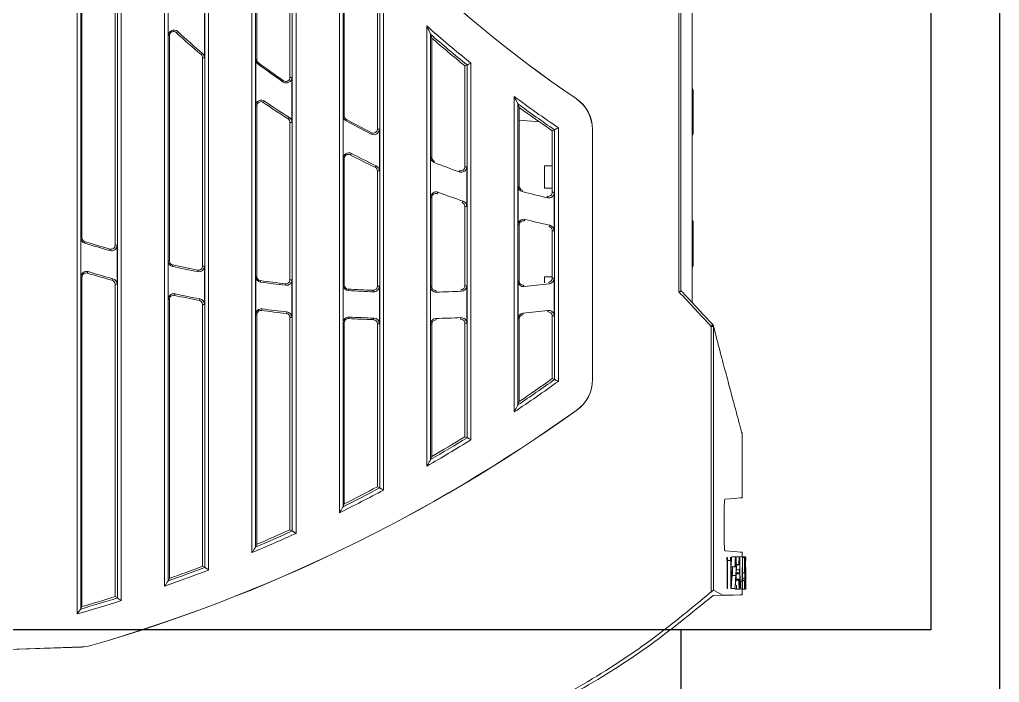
# Model space of a CAD drawing. Header units: millimetres. Extents: x -829 to 2887, y -460 to 1788.
# Drawn here: x 119.1 to 197.5, y 480.8 to 533.8 of the extents above; entities that cross this region are included whole.
import ezdxf

# ---------------------------------------------------------------- set-up
doc = ezdxf.new("R2010")
doc.units = ezdxf.units.MM
for name, color, linetype in [('Canaletas', 1, 'Continuous'), ('Inversor', 4, 'Continuous'), ('Trafo12V', 2, 'Continuous')]:
    doc.layers.add(name, color=color, linetype=linetype)

msp = doc.modelspace()

# ---------------------------------------------------------------- linework, layer by layer
at = {"layer": 'Canaletas'}
msp.add_line((197.502, 812.541), (197.502, 442.541), dxfattribs=at)
at = {"layer": 'Inversor', "linetype": 'Continuous', "lineweight": 15}
for p, q in [((123.684, 486.307), (123.684, 572.947)), ((123.976, 571.429), (123.976, 486.703)), ((126.91, 487.588), (126.91, 565.022)), ((127.215, 565.093), (127.215, 487.369)), ((130.682, 488.525), (130.682, 558.721)), ((130.974, 557.637), (130.974, 488.947)), ((138.074, 530.642), (138.074, 547.041)), ((172.902, 511.221), (172.902, 544.59)), ((140.723, 529.215), (140.723, 543.797)), ((140.905, 492.946), (140.905, 543.849)), ((141.211, 543.959), (141.211, 492.753)), ((124.078, 516.386), (124.078, 540.12)), ((144.678, 494.397), (144.678, 540.093)), ((144.97, 539.345), (144.97, 494.878)), ((145.072, 526.136), (145.072, 538.991)), ((126.727, 515.794), (126.727, 537.701)), ((130.988, 536.719), (130.988, 532.552)), ((147.903, 496.388), (147.903, 536.396)), ((148.209, 536.523), (148.209, 496.209)), ((147.721, 525.079), (147.721, 536.335)), ((133.882, 534.789), (133.882, 530.785)), ((151.675, 498.129), (151.675, 533.329)), ((131.076, 532.552), (130.988, 532.552)), ((131.076, 514.536), (131.076, 532.552)), ((131.621, 532.791), (131.738, 532.882)), ((151.967, 532.67), (151.967, 498.646)), ((152.07, 532.359), (151.967, 532.67)), ((152.07, 522.828), (152.07, 532.359)), ((133.725, 514.119), (133.725, 530.785)), ((137.986, 530.642), (137.986, 526.95)), ((138.074, 530.642), (137.986, 530.642)), ((138.205, 530.381), (138.166, 530.283)), ((154.719, 530.144), (154.901, 530.212)), ((154.719, 522.072), (154.719, 530.144)), ((154.901, 500.404), (154.901, 530.212)), ((155.207, 530.355), (155.207, 500.237)), ((140.215, 528.947), (140.18, 528.846)), ((140.723, 529.215), (140.88, 529.215)), ((140.88, 529.215), (140.88, 525.62)), ((173.002, 528.221), (172.902, 528.392)), ((173.002, 528.221), (173.002, 524.689)), ((138.584, 527.217), (138.688, 527.318)), ((158.673, 502.465), (158.673, 527.681)), ((158.965, 527.091), (158.965, 503.025)), ((159.067, 526.812), (158.965, 527.091)), ((163.617, 527.519), (163.624, 527.526)), ((138.074, 526.95), (137.986, 526.95)), ((138.074, 513.285), (138.074, 526.95)), ((159.067, 520.518), (159.067, 526.812)), ((140.573, 525.894), (140.673, 525.997)), ((140.723, 513.034), (140.723, 525.62)), ((140.723, 525.62), (140.88, 525.62)), ((144.984, 526.136), (144.984, 522.733)), ((145.072, 526.136), (144.984, 526.136)), ((145.24, 525.851), (145.215, 525.744)), ((159.067, 525.794), (160.698, 525.652)), ((147.25, 524.789), (147.229, 524.68)), ((147.721, 525.079), (147.878, 525.079)), ((147.878, 525.079), (147.878, 521.738)), ((161.717, 524.95), (161.899, 525.026)), ((161.717, 520.024), (161.717, 524.95)), ((161.899, 505.06), (161.899, 525.026)), ((162.204, 525.184), (162.204, 504.906)), ((173.002, 524.689), (172.902, 524.589)), ((173.002, 524.689), (172.902, 524.589)), ((173.002, 524.689), (173.002, 524.689)), ((145.546, 523.021), (145.637, 523.13)), ((145.072, 522.733), (144.984, 522.733)), ((145.072, 512.607), (145.072, 522.733)), ((151.982, 522.828), (151.982, 519.611)), ((152.07, 522.828), (151.982, 522.828)), ((152.274, 522.526), (152.264, 522.412)), ((147.536, 522.031), (147.623, 522.142)), ((147.721, 512.517), (147.721, 521.738)), ((147.721, 521.738), (147.878, 521.738)), ((154.284, 521.766), (154.278, 521.651)), ((154.719, 522.072), (154.876, 522.072)), ((154.876, 522.072), (154.876, 518.895)), ((161.717, 522.146), (161.102, 522.146)), ((152.509, 519.915), (152.587, 520.03)), ((158.979, 520.518), (158.979, 517.42)), ((159.067, 520.518), (158.979, 520.518)), ((159.309, 520.204), (159.312, 520.085)), ((161.102, 520.346), (161.717, 520.346)), ((161.717, 520.024), (161.874, 520.024)), ((161.874, 520.024), (161.874, 516.95)), ((152.07, 519.611), (151.982, 519.611)), ((152.07, 512.489), (152.07, 519.611)), ((154.498, 519.203), (154.572, 519.319)), ((161.319, 519.707), (161.326, 519.588)), ((154.719, 512.558), (154.719, 518.895)), ((154.719, 518.895), (154.876, 518.895)), ((159.472, 517.735), (159.536, 517.854)), ((173.002, 517.69), (172.902, 517.79)), ((173.002, 517.69), (173.002, 514.158)), ((159.067, 517.42), (158.979, 517.42)), ((159.067, 512.929), (159.067, 517.42)), ((161.461, 517.268), (161.522, 517.387)), ((161.717, 513.158), (161.717, 516.95)), ((161.717, 516.95), (161.874, 516.95)), ((123.99, 516.386), (123.99, 513.251)), ((124.078, 516.386), (123.99, 516.386)), ((124.307, 516.075), (124.306, 515.958)), ((126.314, 515.482), (126.315, 515.364)), ((126.727, 515.794), (126.884, 515.794)), ((126.884, 515.794), (126.884, 512.681)), ((130.988, 514.536), (130.988, 511.466)), ((131.076, 514.536), (130.988, 514.536)), ((124.496, 513.563), (124.565, 513.68)), ((131.331, 514.219), (131.339, 514.099)), ((133.338, 513.8), (133.348, 513.68)), ((133.725, 514.119), (133.882, 514.119)), ((133.882, 514.119), (133.882, 511.063)), ((173.002, 514.158), (172.902, 513.987)), ((124.078, 513.251), (123.99, 513.251)), ((124.078, 486.892), (124.078, 513.251)), ((126.488, 512.994), (126.555, 513.112)), ((137.986, 513.285), (137.986, 510.258)), ((138.074, 513.285), (137.986, 513.285)), ((138.355, 512.963), (138.372, 512.842)), ((140.723, 513.034), (140.88, 513.034)), ((140.88, 513.034), (140.88, 510.015)), ((158.979, 512.929), (158.979, 509.914)), ((159.067, 512.929), (158.979, 512.929)), ((161.717, 513.257), (161.102, 513.257)), ((161.717, 513.158), (161.874, 513.158)), ((161.874, 513.158), (161.874, 510.135)), ((126.727, 487.693), (126.727, 512.681)), ((126.727, 512.681), (126.884, 512.681)), ((140.361, 512.711), (140.382, 512.589)), ((144.984, 512.607), (144.984, 509.603)), ((145.072, 512.607), (144.984, 512.607)), ((145.378, 512.283), (145.406, 512.16)), ((147.385, 512.192), (147.415, 512.069)), ((147.721, 512.517), (147.878, 512.517)), ((147.878, 512.517), (147.878, 509.515)), ((151.982, 512.489), (151.982, 509.489)), ((152.07, 512.489), (151.982, 512.489)), ((152.402, 512.164), (152.439, 512.042)), ((154.409, 512.233), (154.449, 512.111)), ((154.719, 512.558), (154.876, 512.558)), ((154.876, 512.558), (154.876, 509.555)), ((159.426, 512.606), (159.473, 512.484)), ((161.432, 512.836), (161.482, 512.714)), ((131.076, 511.466), (130.988, 511.466)), ((131.076, 489.148), (131.076, 511.466)), ((131.469, 511.784), (131.529, 511.904)), ((133.461, 511.383), (133.518, 511.503)), ((133.725, 490.123), (133.725, 511.063)), ((133.725, 511.063), (133.882, 511.063)), ((138.441, 510.58), (138.492, 510.701)), ((161.352, 510.458), (161.372, 510.579)), ((138.074, 510.258), (137.986, 510.258)), ((138.074, 491.875), (138.074, 510.258)), ((140.434, 510.338), (140.482, 510.46)), ((140.723, 493.037), (140.723, 510.015)), ((140.723, 510.015), (140.88, 510.015)), ((145.414, 509.927), (145.456, 510.049)), ((147.407, 509.84), (147.445, 509.962)), ((152.387, 509.813), (152.419, 509.936)), ((154.38, 509.88), (154.409, 510.002)), ((159.067, 509.914), (158.979, 509.914)), ((159.067, 503.292), (159.067, 509.914)), ((159.36, 510.237), (159.383, 510.359)), ((161.717, 505.133), (161.717, 510.135)), ((161.717, 510.135), (161.874, 510.135)), ((145.072, 509.603), (144.984, 509.603)), ((145.072, 495.108), (145.072, 509.603)), ((147.721, 496.474), (147.721, 509.515)), ((147.721, 509.515), (147.878, 509.515)), ((152.07, 509.489), (151.982, 509.489)), ((152.07, 498.894), (152.07, 509.489)), ((154.719, 500.483), (154.719, 509.555)), ((154.719, 509.555), (154.876, 509.555)), ((174.436, 488.067), (174.436, 509.307)), ((174.572, 509.441), (174.614, 509.28)), ((174.63, 509.307), (174.63, 488.208)), ((161.717, 505.133), (161.899, 505.06)), ((159.067, 503.292), (158.965, 503.025)), ((154.719, 500.483), (154.901, 500.404)), ((176.902, 495.603), (176.902, 500.819)), ((152.07, 498.894), (151.967, 498.646)), ((147.721, 496.474), (147.903, 496.388)), ((145.072, 495.108), (144.97, 494.878)), ((175.486, 494.974), (175.486, 491.874)), ((140.723, 493.037), (140.905, 492.946)), ((138.074, 491.875), (137.972, 491.66)), ((176.902, 490.887), (176.902, 491.246)), ((133.725, 490.123), (133.907, 490.025)), ((175.978, 490.57), (176.012, 490.57)), ((176.398, 490.887), (176.098, 490.887)), ((176.45, 490.153), (176.357, 490.153)), ((176.697, 490.887), (176.398, 490.887)), ((177.107, 490.824), (176.952, 490.824)), ((177.13, 490.824), (177.107, 490.824)), ((176.689, 489.842), (176.445, 489.842)), ((176.689, 489.842), (176.689, 489.589)), ((177.115, 489.969), (177.108, 489.969)), ((177.19, 489.526), (177.13, 489.526)), ((131.076, 489.148), (130.974, 488.947)), ((176.431, 489.019), (176.431, 489.067)), ((176.743, 489.088), (176.443, 489.088)), ((177.127, 489.17), (176.963, 489.17)), ((174.593, 487.788), (175.364, 487.804)), ((175.364, 487.804), (174.63, 488.208)), ((176.332, 488.354), (176.032, 488.354)), ((176.696, 488.291), (176.396, 488.291)), ((177.113, 488.291), (176.813, 488.291)), ((176.902, 487.836), (176.902, 488.291)), ((126.727, 487.693), (126.91, 487.588)), ((124.078, 486.892), (123.976, 486.703)), ((124.057, 483.662), (98.726, 482.777)), ((124.054, 483.67), (98.989, 482.795))]:
    msp.add_line(p, q, dxfattribs=at)
at = {"layer": 'Inversor', "linetype": 'Continuous', "lineweight": 0}
for p, q in [((133.907, 490.025), (133.907, 553.052)), ((134.213, 553.143), (134.213, 489.82)), ((137.68, 491.21), (137.68, 548.331)), ((137.972, 547.454), (137.972, 491.66)), ((171.856, 512.058), (171.856, 543.754)), ((172.002, 512.116), (172.002, 543.696)), ((133.61, 531.033), (133.724, 531.126)), ((133.725, 530.785), (133.882, 530.785)), ((164.929, 525.043), (164.929, 505.043)), ((164.929, 525.043), (164.94, 525.043)), ((164.94, 525.043), (164.94, 505.043)), ((161.102, 521.245), (161.102, 522.146)), ((161.102, 521.245), (161.102, 520.346)), ((161.102, 512.795), (161.102, 513.257)), ((174.436, 509.307), (174.63, 509.307)), ((163.678, 502.61), (163.686, 502.603)), ((175.978, 490.57), (175.678, 490.57)), ((175.691, 490.824), (175.731, 490.824)), ((175.712, 488.354), (175.712, 490.57)), ((175.731, 490.824), (175.731, 488.354)), ((176.031, 490.824), (175.991, 490.824)), ((176.012, 490.57), (176.012, 488.354)), ((176.031, 488.354), (176.031, 490.824)), ((176.724, 490.246), (176.424, 490.246)), ((176.654, 490.254), (176.449, 490.254)), ((176.654, 490.254), (176.667, 490.254)), ((176.95, 490.887), (176.697, 490.887)), ((176.943, 490.25), (176.943, 489.177)), ((176.952, 490.887), (176.95, 490.887)), ((176.952, 489.177), (176.952, 490.887)), ((177.193, 490.887), (176.952, 490.887)), ((177.111, 490.57), (177.13, 490.57)), ((177.13, 490.57), (177.13, 490.824)), ((177.193, 490.824), (177.199, 490.824)), ((177.199, 490.57), (177.193, 490.57)), ((177.199, 490.824), (177.199, 490.57)), ((176.339, 490.064), (176.039, 490.064)), ((176.402, 489.376), (176.102, 489.376)), ((176.13, 489.882), (176.13, 489.518)), ((176.146, 489.851), (176.146, 490.064)), ((176.339, 490.064), (176.356, 490.064)), ((176.426, 489.324), (176.427, 489.453)), ((176.689, 489.589), (176.435, 489.589)), ((176.735, 489.527), (176.435, 489.527)), ((176.943, 489.589), (176.924, 489.589)), ((177.101, 489.589), (176.952, 489.589)), ((177.186, 489.76), (177.127, 489.76)), ((177.189, 489.755), (177.127, 489.755)), ((177.191, 489.779), (177.189, 489.779)), ((176.649, 489.019), (176.399, 489.019)), ((176.731, 489.067), (176.431, 489.067)), ((176.452, 488.354), (176.452, 488.608)), ((176.662, 489.019), (176.649, 489.019)), ((176.893, 488.924), (176.742, 488.924)), ((176.893, 488.924), (176.943, 488.924)), ((176.943, 489.177), (176.912, 489.177)), ((176.943, 488.924), (176.943, 488.354)), ((176.963, 489.177), (176.952, 489.177)), ((176.952, 488.354), (176.952, 488.924)), ((176.952, 488.924), (176.963, 488.924)), ((176.963, 488.924), (176.963, 489.177)), ((177.094, 488.987), (176.963, 488.987)), ((177.1, 488.987), (177.094, 488.987)), ((177.195, 489.034), (177.186, 489.034)), ((175.731, 488.354), (175.712, 488.354)), ((176.012, 488.354), (176.031, 488.354)), ((176.943, 488.354), (176.952, 488.354)), ((177.19, 488.291), (177.113, 488.291)), ((177.198, 488.291), (177.19, 488.291)), ((124.054, 483.67), (124.057, 483.662)), ((124.777, 483.785), (124.782, 483.777))]:
    msp.add_line(p, q, dxfattribs=at)
at = {"layer": 'Inversor', "linetype": 'Continuous', "lineweight": 0, "flags": 128}
msp.add_lwpolyline([(174.572, 509.441), (174.577, 509.444), (174.574, 509.44), (174.564, 509.43), (174.547, 509.413), (174.525, 509.392), (174.498, 509.366), (174.468, 509.337), (174.436, 509.307)], dxfattribs=at)
at = {"layer": 'Inversor', "linetype": 'Continuous', "lineweight": 15, "flags": 128}
for points in [[(176.902, 495.603), (176.75, 495.59), (176.293, 495.55), (175.533, 495.483)], [(175.533, 491.365), (176.293, 491.299), (176.75, 491.259), (176.902, 491.246)], [(175.364, 487.804), (176.218, 487.822), (176.731, 487.832), (176.902, 487.836)]]:
    msp.add_lwpolyline(points, dxfattribs=at)
at = {"layer": 'Inversor', "linetype": 'Continuous', "lineweight": 15}
for centre, radius, start, end in [((220.89, 611.931), 102.008, 193.92374, 235.84325), ((220.893, 611.931), 102, 193.92375, 235.84328), ((220.864, 611.9), 104.693, 228.63325, 231.16005), ((131.435, 532.553), 0.447, 47.34237, 180.019), ((131.401, 532.553), 0.325, 47.34096, 180.01833), ((175.193, 580.075), 64.298, 227.33967, 229.70589), ((175.215, 580.061), 64.157, 227.33919, 229.70611), ((220.865, 611.91), 105.004, 228.99366, 231.08229), ((220.832, 611.917), 105.156, 229.16337, 231.04491), ((138.433, 530.642), 0.447, 179.99507, 233.34411), ((138.399, 530.642), 0.325, 179.99142, 233.34803), ((175.165, 579.997), 61.971, 233.3424, 235.63006), ((175.175, 580.06), 61.925, 233.34403, 235.62885), ((140.433, 529.215), 0.447, 235.63856, 0.01218), ((140.398, 529.215), 0.325, 235.63428, 0.01231), ((138.433, 526.95), 0.447, 55.30066, 180.02055), ((138.399, 526.95), 0.325, 55.303, 180.01873), ((175.165, 580.045), 64.257, 235.29912, 237.42976), ((175.239, 580.105), 64.207, 235.30062, 237.42887), ((220.838, 611.861), 104.646, 233.55504, 235.92305), ((220.876, 611.925), 105.023, 233.87864, 235.83599), ((161.937, 525.043), 2.991, 359.99677, 55.84232), ((161.94, 525.043), 3, 359.99652, 55.84175), ((220.771, 611.831), 105.051, 234.0296, 235.79547), ((140.398, 525.62), 0.325, 359.9948, 57.43469), ((140.432, 525.62), 0.448, 359.99791, 57.42709), ((145.431, 526.136), 0.448, 180.00191, 241.08486), ((145.397, 526.136), 0.325, 179.99324, 241.09403), ((175.226, 580.102), 62.092, 241.09649, 243.19845), ((175.129, 579.983), 61.836, 241.09435, 243.20085), ((147.43, 525.079), 0.447, 243.20679, 0.01643), ((147.396, 525.079), 0.325, 243.2009, 0.02178), ((145.431, 522.733), 0.447, 62.55959, 180.01354), ((145.397, 522.733), 0.325, 62.56566, 180.01249), ((175.212, 580.074), 64.166, 242.55459, 244.53498), ((175.154, 580.026), 64.235, 242.55354, 244.53562), ((152.429, 522.828), 0.448, 179.99935, 248.29132), ((152.395, 522.828), 0.325, 180.00368, 248.28749), ((175.205, 580.073), 62.057, 248.30448, 250.29232), ((147.396, 521.738), 0.325, 359.98724, 64.53777), ((147.43, 521.738), 0.447, 359.9928, 64.53464), ((154.428, 522.072), 0.447, 250.3013, 0.01388), ((154.394, 522.072), 0.325, 250.29745, 0.01513), ((152.429, 519.611), 0.447, 69.36878, 180.01301), ((152.394, 519.611), 0.325, 69.36708, 180.01231), ((175.172, 579.982), 64.065, 249.35727, 251.24347), ((159.427, 520.518), 0.448, 180.0003, 255.15596), ((159.392, 520.518), 0.325, 179.99599, 255.15485), ((175.193, 580.051), 62.033, 255.167, 257.08313), ((161.392, 520.024), 0.325, 257.08885, 0.01463), ((161.426, 520.024), 0.447, 257.09616, 0.01008), ((154.394, 518.895), 0.325, 359.99635, 71.23735), ((154.428, 518.895), 0.447, 359.99491, 71.2381), ((159.427, 517.42), 0.447, 75.88125, 180.01004), ((159.392, 517.42), 0.325, 75.88011, 180.01711), ((175.208, 580.115), 64.204, 255.87156, 257.69179), ((161.392, 516.95), 0.325, 359.99128, 77.68285), ((161.426, 516.95), 0.447, 359.98963, 77.68725), ((124.438, 516.386), 0.448, 179.99861, 252.82974), ((124.403, 516.386), 0.325, 179.99139, 252.83506), ((150.3, 600.225), 88.073, 252.83477, 254.19626), ((150.421, 600.518), 88.501, 252.83697, 254.19377), ((126.402, 515.794), 0.325, 254.1979, 0.01495), ((126.437, 515.794), 0.447, 254.20267, 0.01373), ((131.435, 514.536), 0.447, 179.99126, 257.54533), ((131.401, 514.536), 0.325, 179.99375, 257.54205), ((124.438, 513.251), 0.447, 73.43085, 180.00997), ((150.424, 600.524), 90.612, 253.41871, 254.72701), ((150.386, 600.524), 88.384, 257.54956, 258.87852), ((150.42, 600.516), 88.498, 257.54902, 258.8781), ((133.4, 514.119), 0.325, 258.88811, 0.01479), ((133.435, 514.119), 0.447, 258.88952, 0.01299), ((124.403, 513.251), 0.325, 73.42616, 180.01605), ((150.407, 600.587), 90.8, 253.41893, 254.72628), ((126.402, 512.681), 0.325, 359.98356, 74.72764), ((126.437, 512.681), 0.447, 359.99105, 74.72212), ((138.433, 513.285), 0.447, 179.98556, 262.17873), ((138.399, 513.285), 0.325, 179.9928, 262.16622), ((150.409, 600.741), 88.602, 262.1808, 263.48875), ((140.398, 513.034), 0.325, 263.50159, 0.00118), ((140.433, 513.034), 0.447, 263.5056, 0.00233), ((159.427, 512.929), 0.447, 179.98795, 275.87371), ((159.392, 512.929), 0.325, 179.98663, 275.87113), ((161.392, 513.158), 0.325, 277.19584, 0.01079), ((161.426, 513.158), 0.447, 277.19303, 0.01283), ((150.424, 600.578), 88.56, 262.17849, 263.48887), ((145.431, 512.607), 0.448, 179.99862, 266.7399), ((145.397, 512.607), 0.325, 179.98235, 266.75501), ((150.378, 600.494), 88.353, 266.75606, 268.05881), ((150.417, 600.612), 88.593, 266.75711, 268.05812), ((147.396, 512.517), 0.325, 268.06822, 0.01443), ((147.43, 512.517), 0.447, 268.07216, 0.00984), ((152.429, 512.489), 0.447, 179.98947, 271.30481), ((152.395, 512.489), 0.325, 179.99215, 271.30141), ((150.415, 600.38), 88.361, 271.31267, 272.61653), ((154.394, 512.558), 0.325, 272.63155, 0.00413), ((154.428, 512.558), 0.447, 272.62368, 0.00951), ((150.409, 600.505), 88.486, 275.87905, 277.18878), ((131.435, 511.466), 0.447, 77.97751, 180.00921), ((131.401, 511.466), 0.325, 77.97423, 180.01051), ((150.412, 600.657), 90.87, 257.96762, 259.24906), ((150.373, 600.294), 90.377, 257.96488, 259.25158), ((133.4, 511.064), 0.325, 359.98898, 79.24771), ((133.435, 511.063), 0.448, 359.99615, 79.23731), ((138.433, 510.258), 0.447, 82.44703, 180.00978), ((138.399, 510.258), 0.325, 82.45107, 180.00555), ((150.359, 600.329), 90.537, 262.43591, 263.706), ((150.415, 600.502), 90.589, 262.43719, 263.70484), ((150.422, 600.391), 90.477, 275.68376, 276.95141), ((161.426, 510.135), 0.447, 359.98745, 96.94486), ((140.398, 510.015), 0.325, 359.99855, 83.69491), ((140.433, 510.015), 0.447, 359.9945, 83.69722), ((145.431, 509.603), 0.447, 86.87098, 180.00721), ((145.397, 509.603), 0.325, 86.86567, 180.01286), ((150.37, 600.355), 90.563, 266.86292, 268.12457), ((150.414, 600.524), 90.61, 266.86329, 268.1226), ((147.396, 509.515), 0.325, 359.99418, 88.10905), ((147.43, 509.515), 0.447, 359.99192, 88.11431), ((152.429, 509.489), 0.447, 91.28369, 180.00536), ((152.395, 509.489), 0.325, 91.28007, 180.00587), ((150.409, 600.58), 90.666, 271.27046, 272.52847), ((154.394, 509.555), 0.325, 359.99109, 92.51841), ((154.428, 509.555), 0.447, 359.98842, 92.52528), ((159.427, 509.914), 0.448, 95.69831, 180.001), ((159.392, 509.914), 0.325, 95.68217, 180.01638), ((161.392, 510.135), 0.325, 359.98829, 96.93931), ((89.46, 606.333), 124.514, 303.93242, 305.57554), ((89.514, 606.198), 124.207, 304.05446, 305.54272), ((89.482, 606.31), 124.785, 303.67511, 305.64642), ((89.51, 606.268), 127.459, 286.06287, 305.58393), ((89.513, 606.268), 127.468, 286.06285, 305.58395), ((89.559, 606.178), 124.33, 300.1298, 301.70574), ((89.449, 606.295), 124.323, 300.24457, 301.66834), ((89.5, 606.285), 124.754, 299.89299, 301.78189), ((89.474, 606.325), 124.5, 296.47105, 297.98947), ((89.526, 606.146), 124.155, 296.5761, 297.9515), ((89.562, 606.167), 124.621, 296.24853, 298.07335), ((89.51, 606.272), 124.738, 292.71651, 294.48663), ((89.488, 606.305), 124.475, 292.92365, 294.39799), ((89.539, 606.096), 124.105, 293.02151, 294.35716), ((89.491, 606.199), 124.218, 289.55878, 290.86095), ((89.479, 606.354), 124.825, 289.27367, 291.00013), ((89.501, 606.277), 124.445, 289.46703, 290.90617), ((89.519, 606.242), 124.706, 285.90025, 287.59457), ((89.486, 606.329), 124.499, 286.08304, 287.49329), ((89.492, 606.174), 124.195, 286.16967, 287.44642)]:
    msp.add_arc(centre, radius, start, end, dxfattribs=at)
at = {"layer": 'Inversor', "linetype": 'Continuous', "lineweight": 0}
for centre, radius, start, end in [((133.4, 530.785), 0.325, 359.99437, 49.70868), ((133.435, 530.785), 0.448, 0.00249, 49.7006), ((174.465, 509.315), 0.165, 356.94354, 49.29961), ((161.937, 505.043), 2.992, 305.58761, 0.00263), ((161.94, 505.043), 3, 305.58696, 0.00312), ((123.95, 486.661), 2.992, 272.00642, 286.05599), ((123.952, 486.659), 3, 272.00222, 286.05888)]:
    msp.add_arc(centre, radius, start, end, dxfattribs=at)
for centre, major_axis, ratio, start_param, end_param in [((-140.965, 539.255), (0, 555.454), 0.572266, 4.624628, 4.625085), ((-140.665, 539.255), (0, 555.454), 0.572266, 4.624628, 4.625085), ((-140.665, 508.932), (0, 463.129), 0.686347, 4.669722, 4.672039), ((-140.665, 488.997), (317.867, 0), 0.785507, 0.007034, 0.00757), ((-140.665, 489.162), (317.867, 0), 0.550388, 6.278206, 6.278808)]:
    msp.add_ellipse(centre, major_axis=major_axis, ratio=ratio, start_param=start_param, end_param=end_param, dxfattribs=at)
at = {"layer": 'Inversor', "linetype": 'Continuous', "lineweight": 15}
for centre, major_axis, ratio, start_param, end_param in [((-140.665, 509.301), (0, 462.861), 0.686744, 4.668351, 4.672595), ((-140.665, 528.638), (0, 1549.602), 0.205128, 4.687187, 4.687984), ((-140.665, 527.587), (0, 1551.522), 0.204874, 4.68811, 4.688529), ((-140.665, 494.566), (0, 485.974), 0.654083, 4.7025, 4.704819), ((-140.665, 494.172), (0, 486.079), 0.653941, 4.703303, 4.705355), ((-140.665, 485.682), (0, 620.074), 0.512628, 4.716766, 4.720064), ((-140.965, 513.423), (0, 339.211), 0.937076, 4.638418, 4.641438), ((-140.665, 513.423), (0, 339.211), 0.937076, 4.638418, 4.641438), ((-140.665, 513.115), (0, 339.245), 0.936984, 4.640086, 4.642034)]:
    msp.add_ellipse(centre, major_axis=major_axis, ratio=ratio, start_param=start_param, end_param=end_param, dxfattribs=at)
for points, knots in [([(151.675, 533.329), (151.676, 533.327), (151.704, 533.266), (151.777, 533.104), (151.868, 532.9), (151.934, 532.751), (151.96, 532.689), (151.965, 532.676), (151.967, 532.67)], [0, 0, 0, 0, 0.004943, 0.249688, 0.65579, 0.837211, 0.932548, 1, 1, 1, 1]), ([(154.901, 530.212), (154.908, 530.214), (154.921, 530.22), (154.975, 530.245), (155.05, 530.28), (155.13, 530.318), (155.184, 530.344), (155.205, 530.354), (155.207, 530.355)], [0, 0, 0, 0, 0.202367, 0.404345, 0.616488, 0.849321, 0.991616, 1, 1, 1, 1]), ([(158.673, 527.681), (158.674, 527.68), (158.7, 527.627), (158.772, 527.486), (158.862, 527.304), (158.929, 527.169), (158.958, 527.109), (158.963, 527.096), (158.965, 527.091)], [0, 0, 0, 0, 0.005114, 0.234034, 0.628715, 0.818917, 0.923994, 1, 1, 1, 1]), ([(161.899, 525.026), (161.905, 525.029), (161.918, 525.035), (161.971, 525.062), (162.044, 525.1), (162.125, 525.142), (162.181, 525.172), (162.203, 525.184), (162.204, 525.184)], [0, 0, 0, 0, 0.197682, 0.39491, 0.603873, 0.837169, 0.991969, 1, 1, 1, 1]), ([(172.002, 512.182), (172.431, 511.723), (173.288, 510.809), (174.145, 509.895), (174.572, 509.441)], [0, 0, 0, 0, 0.501883, 1, 1, 1, 1]), ([(174.436, 509.307), (174.009, 509.762), (173.148, 510.678), (172.289, 511.596), (171.856, 512.058)], [0, 0, 0, 0, 0.496416, 1, 1, 1, 1]), ([(176.883, 500.819), (176.884, 500.813), (176.889, 500.796), (176.715, 501.436), (176.411, 502.552), (176.033, 503.958), (175.633, 505.46), (175.169, 507.218), (174.81, 508.609), (174.63, 509.307)], [0, 0, 0, 0, 0.109125, 0.294097, 0.48044, 0.609545, 0.739083, 0.869054, 1, 1, 1, 1]), ([(161.899, 505.06), (161.905, 505.057), (161.918, 505.051), (161.972, 505.025), (162.045, 504.988), (162.126, 504.947), (162.181, 504.918), (162.203, 504.907), (162.204, 504.906)], [0, 0, 0, 0, 0.199144, 0.397915, 0.607958, 0.841187, 0.991855, 1, 1, 1, 1]), ([(158.673, 502.465), (158.674, 502.466), (158.699, 502.514), (158.77, 502.646), (158.86, 502.817), (158.928, 502.948), (158.957, 503.007), (158.963, 503.019), (158.965, 503.025)], [0, 0, 0, 0, 0.005215, 0.223109, 0.61447, 0.809678, 0.919741, 1, 1, 1, 1]), ([(154.901, 500.404), (154.907, 500.4), (154.92, 500.394), (154.972, 500.366), (155.045, 500.327), (155.126, 500.282), (155.182, 500.251), (155.206, 500.238), (155.207, 500.237)], [0, 0, 0, 0, 0.195179, 0.389949, 0.597184, 0.830775, 0.992155, 1, 1, 1, 1]), ([(151.675, 498.129), (151.676, 498.13), (151.7, 498.172), (151.77, 498.292), (151.859, 498.45), (151.928, 498.572), (151.959, 498.629), (151.965, 498.641), (151.967, 498.646)], [0, 0, 0, 0, 0.005317, 0.210973, 0.593925, 0.795293, 0.912887, 1, 1, 1, 1]), ([(147.903, 496.388), (147.909, 496.385), (147.922, 496.378), (147.973, 496.349), (148.044, 496.307), (148.126, 496.259), (148.183, 496.224), (148.208, 496.209), (148.209, 496.209)], [0, 0, 0, 0, 0.191198, 0.381804, 0.586214, 0.819991, 0.992395, 1, 1, 1, 1]), ([(144.678, 494.397), (144.678, 494.398), (144.702, 494.436), (144.769, 494.545), (144.859, 494.69), (144.928, 494.806), (144.961, 494.862), (144.967, 494.873), (144.97, 494.878)], [0, 0, 0, 0, 0.005453, 0.199603, 0.574553, 0.781436, 0.906207, 1, 1, 1, 1]), ([(175.533, 495.483), (175.528, 495.477), (175.517, 495.465), (175.503, 495.375), (175.492, 495.245), (175.487, 495.102), (175.486, 495.01), (175.486, 494.974)], [0, 0, 0, 0, 0.2167925, 0.4337865, 0.6503452, 0.8660329, 1, 1, 1, 1]), ([(140.905, 492.946), (140.911, 492.942), (140.924, 492.935), (140.974, 492.904), (141.044, 492.86), (141.125, 492.808), (141.184, 492.771), (141.21, 492.754), (141.211, 492.753)], [0, 0, 0, 0, 0.187121, 0.373613, 0.57505, 0.808897, 0.992593, 1, 1, 1, 1]), ([(175.486, 491.874), (175.487, 491.817), (175.488, 491.703), (175.496, 491.551), (175.508, 491.436), (175.521, 491.375), (175.53, 491.368), (175.533, 491.365)], [0, 0, 0, 0, 0.214323, 0.428903, 0.643957, 0.85993, 1, 1, 1, 1]), ([(176.039, 490.064), (176.04, 490.173), (176.042, 490.373), (176.054, 490.626), (176.069, 490.803), (176.085, 490.88), (176.095, 490.885), (176.098, 490.887)], [0, 0, 0, 0, 0.2538744, 0.4673054, 0.6805659, 0.8931123, 1, 1, 1, 1]), ([(176.398, 490.887), (176.391, 490.879), (176.378, 490.863), (176.36, 490.716), (176.347, 490.508), (176.341, 490.281), (176.34, 490.127), (176.339, 490.064)], [0, 0, 0, 0, 0.219926, 0.441897, 0.637299, 0.852131, 1, 1, 1, 1]), ([(176.356, 490.064), (176.357, 490.16), (176.359, 490.317), (176.368, 490.494), (176.379, 490.594), (176.389, 490.63), (176.395, 490.633), (176.397, 490.634)], [0, 0, 0, 0, 0.320994, 0.522019, 0.72347, 0.916229, 1, 1, 1, 1]), ([(176.45, 490.153), (176.45, 490.24), (176.448, 490.416), (176.439, 490.64), (176.426, 490.806), (176.411, 490.879), (176.401, 490.885), (176.398, 490.887)], [0, 0, 0, 0, 0.223223, 0.448202, 0.658167, 0.867193, 1, 1, 1, 1]), ([(176.415, 489.267), (176.419, 489.331), (176.428, 489.459), (176.439, 489.663), (176.449, 489.893), (176.45, 490.067), (176.45, 490.153)], [0, 0, 0, 0, 0.2513342, 0.5028604, 0.7561686, 1, 1, 1, 1]), ([(176.697, 490.887), (176.692, 490.88), (176.682, 490.864), (176.669, 490.73), (176.659, 490.523), (176.656, 490.35), (176.654, 490.254)], [0, 0, 0, 0, 0.244571, 0.491062, 0.716485, 1, 1, 1, 1]), ([(176.667, 490.254), (176.669, 490.306), (176.671, 490.411), (176.678, 490.548), (176.687, 490.623), (176.694, 490.631), (176.697, 490.634)], [0, 0, 0, 0, 0.252631, 0.5070953, 0.779329, 1, 1, 1, 1]), ([(176.724, 490.246), (176.724, 490.212), (176.724, 490.177), (176.723, 490.111), (176.722, 490.081), (176.718, 489.998), (176.715, 489.957), (176.708, 489.897), (176.704, 489.876), (176.697, 489.848), (176.693, 489.844), (176.689, 489.842)], [0, 0, 0, 0, 0.125, 0.125, 0.25, 0.25, 0.5, 0.5, 0.75, 0.75, 1, 1, 1, 1]), ([(176.736, 490.245), (176.736, 490.318), (176.735, 490.463), (176.728, 490.652), (176.719, 490.79), (176.708, 490.873), (176.7, 490.883), (176.697, 490.887)], [0, 0, 0, 0, 0.202744, 0.406057, 0.609985, 0.819351, 1, 1, 1, 1]), ([(176.721, 489.737), (176.723, 489.767), (176.728, 489.836), (176.734, 489.988), (176.736, 490.138), (176.736, 490.224), (176.736, 490.245)], [0, 0, 0, 0, 0.252338, 0.577406, 0.895748, 1, 1, 1, 1]), ([(176.148, 490.017), (176.148, 489.968), (176.147, 489.823), (176.136, 489.608), (176.127, 489.457), (176.122, 489.376)], [0, 0, 0, 0, 0.193612, 0.569627, 1, 1, 1, 1]), ([(176.435, 489.527), (176.436, 489.494), (176.44, 489.397), (176.443, 489.245), (176.443, 489.127), (176.443, 489.088)], [0, 0, 0, 0, 0.251611, 0.747177, 1, 1, 1, 1]), ([(176.743, 489.088), (176.743, 489.127), (176.743, 489.206), (176.741, 489.36), (176.738, 489.46), (176.735, 489.527)], [0, 0, 0, 0, 0.251318, 0.503187, 1, 1, 1, 1]), ([(177.115, 489.969), (177.114, 489.968), (177.113, 489.967), (177.111, 489.953), (177.109, 489.934), (177.108, 489.921)], [0, 0, 0, 0, 0.25044, 0.501075, 1, 1, 1, 1]), ([(177.114, 489.716), (177.116, 489.708), (177.12, 489.695), (177.124, 489.58), (177.126, 489.442), (177.127, 489.296), (177.127, 489.205), (177.127, 489.17)], [0, 0, 0, 0, 0.3072, 0.502442, 0.697705, 0.887169, 1, 1, 1, 1]), ([(177.132, 489.161), (177.132, 489.267), (177.132, 489.458), (177.129, 489.702), (177.124, 489.874), (177.12, 489.959), (177.116, 489.966), (177.115, 489.969)], [0, 0, 0, 0, 0.250907, 0.454492, 0.658053, 0.862826, 1, 1, 1, 1]), ([(177.186, 489.034), (177.186, 489.067), (177.186, 489.101), (177.186, 489.166), (177.186, 489.198), (177.186, 489.29), (177.187, 489.345), (177.188, 489.436), (177.188, 489.472), (177.189, 489.516), (177.19, 489.524), (177.19, 489.526)], [0, 0, 0, 0, 0.125, 0.125, 0.25, 0.25, 0.5, 0.5, 0.75, 0.75, 1, 1, 1, 1]), ([(177.19, 489.526), (177.191, 489.519), (177.192, 489.506), (177.194, 489.391), (177.194, 489.239), (177.195, 489.109), (177.195, 489.044), (177.195, 489.034)], [0, 0, 0, 0, 0.263053, 0.528957, 0.761278, 0.963139, 1, 1, 1, 1]), ([(177.196, 489.047), (177.196, 489.136), (177.196, 489.314), (177.195, 489.537), (177.194, 489.698), (177.192, 489.771), (177.191, 489.777), (177.191, 489.779)], [0, 0, 0, 0, 0.229673, 0.461459, 0.665841, 0.882918, 1, 1, 1, 1]), ([(130.682, 488.525), (130.682, 488.526), (130.702, 488.554), (130.766, 488.644), (130.854, 488.769), (130.926, 488.873), (130.963, 488.928), (130.97, 488.94), (130.974, 488.947)], [0, 0, 0, 0, 0.0057055, 0.164032, 0.5295378, 0.7500565, 0.8743047, 1, 1, 1, 1]), ([(176.649, 489.019), (176.651, 488.888), (176.654, 488.675), (176.666, 488.447), (176.679, 488.325), (176.689, 488.294), (176.695, 488.291), (176.696, 488.291)], [0, 0, 0, 0, 0.331837, 0.538661, 0.745648, 0.951471, 1, 1, 1, 1]), ([(176.696, 488.291), (176.702, 488.301), (176.714, 488.319), (176.728, 488.468), (176.738, 488.677), (176.743, 488.895), (176.743, 489.035), (176.743, 489.088)], [0, 0, 0, 0, 0.255909, 0.465916, 0.676765, 0.878652, 1, 1, 1, 1]), ([(176.731, 489.067), (176.731, 489.012), (176.73, 488.903), (176.725, 488.75), (176.717, 488.625), (176.707, 488.553), (176.7, 488.547), (176.696, 488.544)], [0, 0, 0, 0, 0.178091, 0.356947, 0.579371, 0.800765, 1, 1, 1, 1]), ([(176.813, 488.291), (176.811, 488.298), (176.807, 488.312), (176.801, 488.45), (176.797, 488.645), (176.795, 488.81), (176.795, 488.906), (176.795, 488.916)], [0, 0, 0, 0, 0.248801, 0.499789, 0.722622, 0.970629, 1, 1, 1, 1]), ([(177.094, 488.987), (177.095, 488.887), (177.096, 488.686), (177.101, 488.453), (177.107, 488.311), (177.111, 488.297), (177.113, 488.291)], [0, 0, 0, 0, 0.271169, 0.545147, 0.778269, 1, 1, 1, 1]), ([(177.113, 488.544), (177.112, 488.551), (177.109, 488.563), (177.105, 488.653), (177.102, 488.778), (177.1, 488.895), (177.1, 488.967), (177.1, 488.987)], [0, 0, 0, 0, 0.253899, 0.508751, 0.712349, 0.91562, 1, 1, 1, 1]), ([(177.127, 489.17), (177.127, 489.096), (177.127, 488.945), (177.124, 488.757), (177.121, 488.617), (177.117, 488.551), (177.114, 488.546), (177.113, 488.544)], [0, 0, 0, 0, 0.226137, 0.454571, 0.654707, 0.885962, 1, 1, 1, 1]), ([(177.113, 488.291), (177.115, 488.299), (177.12, 488.315), (177.126, 488.459), (177.129, 488.665), (177.132, 488.908), (177.132, 489.079), (177.132, 489.161)], [0, 0, 0, 0, 0.23182, 0.428455, 0.625416, 0.820072, 1, 1, 1, 1]), ([(177.19, 488.291), (177.191, 488.301), (177.193, 488.322), (177.195, 488.478), (177.196, 488.695), (177.196, 488.896), (177.196, 489.012), (177.196, 489.047)], [0, 0, 0, 0, 0.24378, 0.489201, 0.709351, 0.911207, 1, 1, 1, 1]), ([(141.714, 472.47), (143.538, 472.836), (147.199, 473.57), (152.598, 475.247), (157.909, 477.359), (163.409, 480.134), (169.024, 483.611), (172.625, 486.576), (174.436, 488.067)], [0, 0, 0, 0, 0.152069, 0.305152, 0.461481, 0.618953, 0.808417, 1, 1, 1, 1]), ([(142.301, 472.47), (144.118, 472.836), (147.765, 473.57), (153.142, 475.247), (158.432, 477.357), (163.853, 480.1), (169.335, 483.495), (172.834, 486.352), (174.593, 487.788)], [0, 0, 0, 0, 0.153706, 0.308442, 0.466472, 0.625659, 0.81185, 1, 1, 1, 1]), ([(174.63, 488.208), (174.626, 488.208), (174.619, 488.207), (174.59, 488.19), (174.544, 488.157), (174.489, 488.113), (174.451, 488.08), (174.436, 488.067)], [0, 0, 0, 0, 0.16332, 0.326233, 0.538031, 0.818354, 1, 1, 1, 1]), ([(176.396, 488.291), (176.39, 488.292), (176.384, 488.293), (176.378, 488.349), (176.377, 488.354)], [0, 0, 0, 0, 0.902077, 1, 1, 1, 1]), ([(126.91, 487.588), (126.916, 487.584), (126.927, 487.577), (126.975, 487.543), (127.042, 487.495), (127.125, 487.435), (127.185, 487.391), (127.214, 487.37), (127.215, 487.369)], [0, 0, 0, 0, 0.178793, 0.356848, 0.551903, 0.785486, 0.992935, 1, 1, 1, 1]), ([(123.684, 486.307), (123.685, 486.308), (123.704, 486.334), (123.767, 486.417), (123.855, 486.535), (123.927, 486.633), (123.965, 486.686), (123.972, 486.697), (123.976, 486.703)], [0, 0, 0, 0, 0.005773, 0.16075, 0.516527, 0.739349, 0.869019, 1, 1, 1, 1])]:
    msp.add_open_spline(points, degree=3, knots=knots, dxfattribs=at)
at = {"layer": 'Inversor', "linetype": 'Continuous', "lineweight": 0}
for points, knots in [([(172.002, 512.116), (171.984, 512.109), (171.95, 512.095), (171.898, 512.074), (171.866, 512.062), (171.857, 512.058), (171.856, 512.058)], [0, 0, 0, 0, 0.417761, 0.834839, 0.980344, 1, 1, 1, 1]), ([(137.68, 491.21), (137.68, 491.211), (137.703, 491.245), (137.769, 491.345), (137.858, 491.48), (137.929, 491.59), (137.963, 491.644), (137.969, 491.655), (137.972, 491.66)], [0, 0, 0, 0, 0.005548, 0.18896, 0.556227, 0.768032, 0.899658, 1, 1, 1, 1]), ([(176.397, 490.634), (176.402, 490.632), (176.407, 490.624), (176.416, 490.576), (176.42, 490.54), (176.427, 490.448), (176.43, 490.393), (176.434, 490.27), (176.435, 490.202), (176.435, 490.133)], [0, 0, 0, 0, 0.25, 0.25, 0.5, 0.5, 0.75, 0.75, 1, 1, 1, 1]), ([(176.435, 490.133), (176.435, 490.095), (176.435, 490.057), (176.433, 489.983), (176.433, 489.946), (176.43, 489.84), (176.427, 489.777), (176.417, 489.598), (176.409, 489.486), (176.402, 489.376)], [0, 0, 0, 0, 0.125, 0.125, 0.25, 0.25, 0.5, 0.5, 1, 1, 1, 1]), ([(176.697, 490.634), (176.7, 490.632), (176.703, 490.627), (176.71, 490.597), (176.712, 490.572), (176.718, 490.505), (176.72, 490.464), (176.723, 490.363), (176.724, 490.305), (176.724, 490.246)], [0, 0, 0, 0, 0.25, 0.25, 0.5, 0.5, 0.75, 0.75, 1, 1, 1, 1]), ([(133.907, 490.025), (133.914, 490.021), (133.926, 490.014), (133.975, 489.982), (134.043, 489.936), (134.125, 489.88), (134.184, 489.839), (134.212, 489.82), (134.213, 489.82)], [0, 0, 0, 0, 0.182942, 0.36528, 0.563583, 0.797366, 0.992766, 1, 1, 1, 1]), ([(176.102, 489.376), (176.106, 489.432), (176.113, 489.542), (176.124, 489.716), (176.132, 489.886), (176.133, 490.013), (176.134, 490.064)], [0, 0, 0, 0, 0.272762, 0.54567, 0.820481, 1, 1, 1, 1]), ([(176.431, 489.067), (176.431, 489.121), (176.43, 489.231), (176.427, 489.343), (176.424, 489.385), (176.423, 489.393)], [0, 0, 0, 0, 0.448355, 0.898967, 1, 1, 1, 1]), ([(176.689, 489.589), (176.694, 489.584), (176.699, 489.578), (176.708, 489.549), (176.713, 489.527), (176.721, 489.443), (176.725, 489.383), (176.729, 489.275), (176.73, 489.235), (176.731, 489.153), (176.731, 489.11), (176.731, 489.067)], [0, 0, 0, 0, 0.25, 0.25, 0.5, 0.5, 0.75, 0.75, 0.875, 0.875, 1, 1, 1, 1]), ([(176.735, 489.527), (176.734, 489.549), (176.732, 489.594), (176.728, 489.67), (176.723, 489.711), (176.721, 489.737)], [0, 0, 0, 0, 0.251043, 0.502756, 1, 1, 1, 1]), ([(177.101, 489.589), (177.102, 489.606), (177.104, 489.639), (177.108, 489.694), (177.112, 489.707), (177.114, 489.716)], [0, 0, 0, 0, 0.250542, 0.501123, 1, 1, 1, 1]), ([(177.186, 489.76), (177.186, 489.705), (177.185, 489.595), (177.184, 489.366), (177.183, 489.172), (177.183, 489.043)], [0, 0, 0, 0, 0.251463, 0.503201, 1, 1, 1, 1]), ([(177.191, 489.779), (177.191, 489.778), (177.19, 489.777), (177.189, 489.772), (177.189, 489.762), (177.189, 489.755)], [0, 0, 0, 0, 0.250242, 0.50067, 1, 1, 1, 1]), ([(176.673, 488.678), (176.671, 488.701), (176.667, 488.771), (176.664, 488.893), (176.662, 488.988), (176.662, 489.019)], [0, 0, 0, 0, 0.2521323, 0.7500017, 1, 1, 1, 1]), ([(176.696, 488.544), (176.694, 488.546), (176.69, 488.548), (176.682, 488.576), (176.677, 488.626), (176.673, 488.671), (176.673, 488.678)], [0, 0, 0, 0, 0.251028, 0.50239, 0.927915, 1, 1, 1, 1]), ([(177.183, 489.043), (177.183, 488.948), (177.184, 488.758), (177.185, 488.516), (177.187, 488.36), (177.189, 488.297), (177.19, 488.292), (177.19, 488.291)], [0, 0, 0, 0, 0.24105, 0.483589, 0.700992, 0.906632, 1, 1, 1, 1]), ([(177.191, 488.544), (177.19, 488.55), (177.189, 488.562), (177.187, 488.67), (177.186, 488.814), (177.186, 488.944), (177.186, 489.016), (177.186, 489.034)], [0, 0, 0, 0, 0.252, 0.506744, 0.73194, 0.933872, 1, 1, 1, 1]), ([(177.195, 489.034), (177.195, 488.98), (177.194, 488.871), (177.194, 488.72), (177.193, 488.602), (177.192, 488.549), (177.191, 488.545), (177.191, 488.544)], [0, 0, 0, 0, 0.1999582, 0.4010819, 0.6470058, 0.8834361, 1, 1, 1, 1])]:
    msp.add_open_spline(points, degree=3, knots=knots, dxfattribs=at)
at = {"layer": 'Trafo12V'}
msp.add_lwpolyline([(192.002, 550.041), (192.002, 485.041), (67.002, 485.041), (67.002, 550.041)], close=True, dxfattribs=at)
for points in [[(192.002, 550.041), (192.002, 485.041)], [(172.002, 485.041), (172.002, 442.541), (87.002, 442.541), (87.002, 485.041)]]:
    msp.add_lwpolyline(points, dxfattribs=at)

doc.saveas('drawing.dxf')
